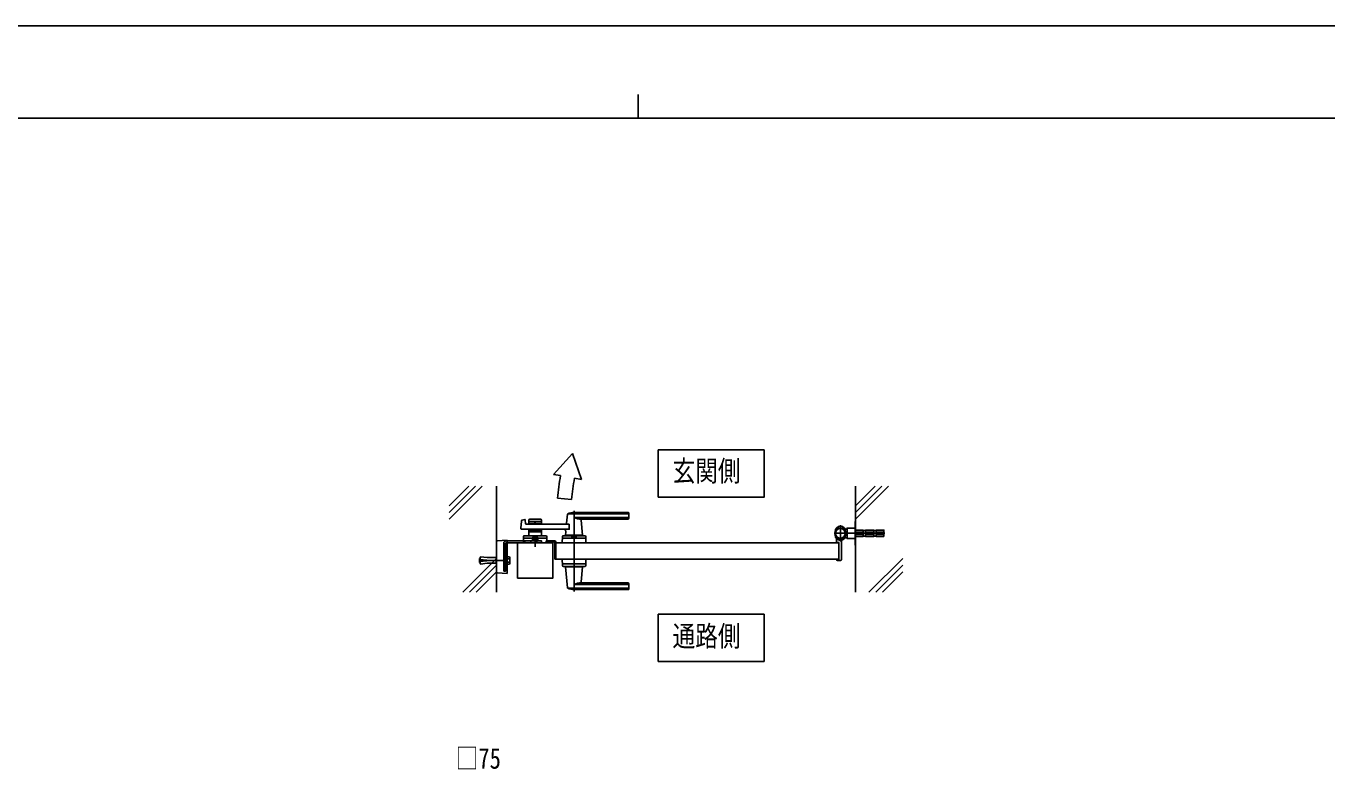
# Model space of a CAD drawing. Units: millimetres, scale not verified. Extents: x -4205 to 4205, y -2970 to 2970.
# Drawn here: x -1301 to 1452, y 1385 to 2970 of the extents above; entities that cross this region are included whole.
import ezdxf
from ezdxf.enums import TextEntityAlignment as Align

# ---------------------------------------------------------------- set-up
doc = ezdxf.new("R2010")
doc.units = ezdxf.units.MM
doc.header["$LTSCALE"] = 20
for name, color, linetype in [('0-2_USER1', 3, 'Continuous'), ('0-3_YKK_A1', 4, 'Continuous'), ('0-4_YKK_D', 6, 'Continuous'), ('0-5_YKK_ZWAK', 7, 'Continuous')]:
    doc.layers.add(name, color=color, linetype=linetype)
doc.styles.add('ＭＳ ゴシック', font='')
doc.styles.get('ＭＳ ゴシック').set_extended_font_data('MS Gothic')

msp = doc.modelspace()

# ---------------------------------------------------------------- linework, layer by layer
at = {"layer": '0-2_USER1'}
for points in [[(37.87, 1971.6), (37.87, 2071.6), (261.87, 2071.6), (261.87, 1971.6)], [(37.87, 1623.48), (37.87, 1723.48), (261.87, 1723.48), (261.87, 1623.48)]]:
    msp.add_lwpolyline(points, close=True, dxfattribs=at)
at = {"layer": '0-3_YKK_A1'}
for p, q in [((-143.63, 2064.23), (-183.85, 2019.71)), ((-143.63, 2064.23), (-124.77, 2009.3)), ((-169.51, 2017.19), (-183.85, 2019.71)), ((-124.77, 2009.3), (-139.54, 2011.9)), ((-404.98, 1953.6), (-363.58, 1995)), ((-404.98, 1939.46), (-349.44, 1995)), ((-404.98, 1925.32), (-335.3, 1995)), ((-304.98, 1770), (-304.98, 1995)), ((455.52, 1770), (455.52, 1995)), ((455.52, 1953.6), (496.92, 1995)), ((455.52, 1939.46), (511.06, 1995)), ((455.52, 1925.32), (525.2, 1995)), ((-145.98, 1966.32), (-175.81, 1969.5)), ((-154.53, 1935.39), (-156.23, 1916.31)), ((-25.48, 1935.98), (-154.27, 1935.98)), ((-140.48, 1943), (-140.48, 1772)), ((-25.48, 1939), (-140.48, 1939)), ((-25.48, 1928.33), (-140.48, 1928.33)), ((-24.48, 1927), (-24.48, 1938)), ((-253.31, 1905.66), (-252.09, 1921.07)), ((-250.58, 1922.85), (-245.16, 1924.2)), ((-243.92, 1923.28), (-243.53, 1915.45)), ((-150.92, 1914.5), (-242.53, 1914.5)), ((-236.48, 1923), (-236.48, 1914.5)), ((-209.48, 1920), (-236.48, 1920)), ((-236.48, 1903.5), (-236.48, 1890)), ((-234.48, 1925), (-211.48, 1925)), ((-225.4, 1916), (-234.48, 1916)), ((-225.4, 1902), (-234.48, 1902)), ((-223.34, 1917.65), (-224.69, 1916.29)), ((-223.34, 1900.35), (-224.69, 1901.71)), ((-222.63, 1917.65), (-221.28, 1916.29)), ((-222.63, 1900.35), (-221.28, 1901.71)), ((-211.48, 1916), (-220.57, 1916)), ((-211.48, 1902), (-220.57, 1902)), ((-209.48, 1923), (-209.48, 1914.5)), ((-209.48, 1903.5), (-209.48, 1890)), ((-26.48, 1925), (-125.5, 1925)), ((-125.31, 1922.81), (-122.51, 1891.32)), ((423.52, 1878), (423.52, 1912)), ((423.52, 1882), (423.52, 1908)), ((437.52, 1904), (435.01, 1904)), ((471.52, 1901.75), (455.52, 1901.75)), ((471.52, 1901.75), (471.52, 1888.25)), ((476.52, 1901), (471.52, 1901)), ((476.52, 1888.25), (476.52, 1901.75)), ((494.52, 1901.75), (476.52, 1901.75)), ((494.52, 1888.25), (494.52, 1901.75)), ((499.52, 1901), (494.52, 1901)), ((499.52, 1888.25), (499.52, 1901.75)), ((-304.98, 1813.38), (-304.98, 1877.11)), ((-303.1, 1879.11), (-282.51, 1880.37)), ((-289.48, 1815), (-289.48, 1874)), ((-281.98, 1879.87), (-281.98, 1878.37)), ((-281.98, 1878.37), (-281.98, 1812.12)), ((-247.54, 1888.07), (-247.98, 1875)), ((-197.98, 1875), (-247.98, 1875)), ((-245.71, 1885), (-228.75, 1885)), ((-200.41, 1890), (-245.55, 1890)), ((-244.48, 1875), (-244.48, 1879)), ((-209.48, 1898), (-236.48, 1898)), ((-236.48, 1890), (-209.48, 1890)), ((-231.98, 1875), (-231.98, 1879)), ((-216.73, 1880.6), (-229.23, 1880.6)), ((-229.23, 1880.6), (-229.23, 1879)), ((-216.73, 1879), (-229.23, 1879)), ((-227.98, 1885.8), (-228.75, 1885.35)), ((-228.56, 1880.6), (-228.56, 1881.8)), ((-227.98, 1885.8), (-217.98, 1885.8)), ((-227.48, 1887.2), (-227.48, 1890)), ((-227.48, 1887.2), (-218.48, 1887.2)), ((-225.87, 1881.8), (-225.87, 1885.35)), ((-222.98, 1887.31), (-222.98, 1866.37)), ((-220.09, 1881.8), (-220.09, 1885.35)), ((-219.48, 1875), (-219.48, 1879)), ((-217.98, 1885.8), (-217.21, 1885.35)), ((-217.41, 1880.6), (-217.41, 1881.8)), ((-217.21, 1881.8), (-217.21, 1885.35)), ((-217.21, 1885), (-200.25, 1885)), ((-216.73, 1880.6), (-216.73, 1879)), ((-199.48, 1877), (-199.48, 1879)), ((-198.11, 1879), (-199.48, 1879)), ((-199.48, 1877), (-199.48, 1874.6)), ((-198.05, 1877), (-199.48, 1877)), ((-189.48, 1876.6), (-199.48, 1876.6)), ((-189.48, 1874.6), (-199.48, 1874.6)), ((-198.42, 1888.07), (-197.98, 1875)), ((-181.48, 1879), (-198.11, 1879)), ((-181.48, 1877), (-198.05, 1877)), ((-189.48, 1874.6), (-189.48, 1877)), ((-181.48, 1877), (-181.48, 1840)), ((-179.48, 1877), (-179.48, 1840)), ((-179.48, 1875), (-179.48, 1840)), ((-165.04, 1888.07), (-165.48, 1875)), ((-115.48, 1875), (-165.48, 1875)), ((-117.75, 1885), (-163.21, 1885)), ((-117.91, 1890), (-163.05, 1890)), ((-122.48, 1890.99), (-158.48, 1890.99)), ((-158.48, 1890), (-158.48, 1890.99)), ((-157.85, 1898.05), (-158.45, 1891.32)), ((-122.81, 1890.99), (-158.15, 1890.99)), ((-155.48, 1890.99), (-157.65, 1890.99)), ((-145.23, 1875), (-135.73, 1875)), ((-144.98, 1887.2), (-144.98, 1890)), ((-122.81, 1890.99), (-125.48, 1890.99)), ((-122.48, 1890), (-122.48, 1890.99)), ((-115.92, 1888.07), (-115.48, 1875)), ((410.52, 1895), (436.52, 1895)), ((517.52, 1895), (410.52, 1895)), ((412.52, 1891), (412.52, 1899)), ((415.52, 1875.8), (415.52, 1884.84)), ((420.22, 1875.3), (416.02, 1875.3)), ((420.52, 1875), (420.52, 1840)), ((425.52, 1880.06), (425.52, 1839.5)), ((434.52, 1891), (434.52, 1899)), ((437.52, 1886), (435.01, 1886)), ((471.52, 1897.55), (455.52, 1897.55)), ((455.52, 1892.45), (471.52, 1892.45)), ((455.52, 1888.25), (471.52, 1888.25)), ((471.52, 1889), (476.52, 1889)), ((494.52, 1897.55), (476.52, 1897.55)), ((476.52, 1892.45), (494.52, 1892.45)), ((476.52, 1888.25), (494.52, 1888.25)), ((494.52, 1889), (499.52, 1889)), ((515.52, 1897.55), (499.52, 1897.55)), ((499.52, 1892.45), (515.52, 1892.45)), ((499.52, 1888.25), (515.52, 1888.25)), ((-339.87, 1839.81), (-339.27, 1844.75)), ((-339.37, 1839.75), (-338.71, 1845.19)), ((-339.27, 1844.75), (-338.71, 1845.19)), ((-289.48, 1850), (-285.48, 1850)), ((-283.88, 1844.75), (-281.88, 1844.75)), ((-281.88, 1845.01), (-276.96, 1845.01)), ((-276.38, 1844), (-276.96, 1845.01)), ((-179.98, 1869.75), (-181.48, 1871.25)), ((-179.98, 1849.75), (-181.48, 1851.25)), ((-179.98, 1869.75), (-179.98, 1865.25)), ((-179.48, 1869.75), (-179.98, 1869.75)), ((-179.48, 1849.75), (-179.98, 1849.75)), ((-179.98, 1845.25), (-179.98, 1849.75)), ((-376.45, 1770), (-304.98, 1841.47)), ((-362.31, 1770), (-304.98, 1827.33)), ((-289.88, 1837.5), (-342.29, 1837.5)), ((-339.98, 1842), (-340.48, 1841.5)), ((-340.48, 1841.5), (-340.48, 1833.5)), ((-340.48, 1833.5), (-339.98, 1833)), ((-339.98, 1842), (-339.98, 1833)), ((-339.98, 1842), (-339.61, 1841.96)), ((-339.98, 1833), (-339.61, 1833.04)), ((-324.98, 1838), (-339.87, 1839.81)), ((-324.98, 1837), (-339.87, 1835.19)), ((-339.87, 1835.19), (-339.27, 1830.25)), ((-339.37, 1835.25), (-338.71, 1829.81)), ((-339.27, 1830.25), (-338.71, 1829.81)), ((-338.71, 1829.79), (-324.65, 1831.5)), ((-324.98, 1837), (-324.98, 1838)), ((-324.65, 1831.5), (-305.48, 1831.5)), ((-305.48, 1843.5), (-305.48, 1831.5)), ((-304.98, 1843), (-305.48, 1843.5)), ((-304.98, 1832), (-305.48, 1831.5)), ((-304.98, 1832), (-304.98, 1843)), ((-289.48, 1825), (-285.48, 1825)), ((-281.88, 1830.25), (-283.88, 1830.25)), ((-281.88, 1841.25), (-276.96, 1841.25)), ((-281.88, 1833.75), (-276.96, 1833.75)), ((-276.38, 1831), (-276.96, 1829.99)), ((-276.38, 1831), (-276.38, 1844)), ((-179.48, 1840), (-181.48, 1840)), ((-179.48, 1840), (420.52, 1840)), ((-165.04, 1826.93), (-165.48, 1840)), ((-115.48, 1840), (-165.48, 1840)), ((-117.75, 1830), (-163.21, 1830)), ((-117.91, 1825), (-163.05, 1825)), ((-158.48, 1825), (-158.48, 1824)), ((-122.48, 1824), (-158.48, 1824)), ((-154.53, 1779.6), (-158.45, 1823.67)), ((-125.31, 1792.18), (-122.5, 1823.67)), ((-122.48, 1825), (-122.48, 1824)), ((-115.92, 1826.93), (-115.48, 1840)), ((415.52, 1839.2), (415.52, 1838.5)), ((420.22, 1839.7), (416.02, 1839.7)), ((423.52, 1837.5), (416.52, 1837.5)), ((484.05, 1770), (555.52, 1841.47)), ((498.19, 1770), (555.52, 1827.33)), ((-348.17, 1770), (-304.98, 1813.19)), ((-282.51, 1810.12), (-303.1, 1811.38)), ((-281.98, 1812.12), (-281.98, 1810.62)), ((-26.48, 1790), (-125.5, 1790)), ((512.33, 1770), (555.52, 1813.19)), ((-25.48, 1779.02), (-154.27, 1779.02)), ((-25.48, 1786.67), (-140.48, 1786.67)), ((-25.48, 1776), (-140.48, 1776)), ((-24.48, 1788), (-24.48, 1777))]:
    msp.add_line(p, q, dxfattribs=at)
for points in [[(-150.92, 1914.5), (-150.92, 1903.5), (-251.31, 1903.5)], [(515.52, 1888.25), (515.52, 1901.75), (499.52, 1901.75)], [(-285.48, 1874), (-285.48, 1815), (-289.48, 1815)], [(-284.48, 1879), (-209.48, 1879), (-209.48, 1875), (-284.48, 1875)], [(-217.21, 1881.8), (-228.75, 1881.8), (-228.75, 1885.35)], [(-227.48, 1887.2), (-218.48, 1887.2), (-218.48, 1890)], [(-226.03, 1885.8), (-224.88, 1883.44), (-222.98, 1882.43)], [(-219.93, 1885.8), (-221.08, 1883.44), (-222.98, 1882.43)], [(-179.48, 1875), (420.52, 1875), (420.52, 1840)], [(-144.98, 1887.2), (-135.98, 1887.2), (-135.98, 1890)], [(-338.71, 1845.21), (-324.65, 1843.5), (-305.48, 1843.5)], [(-281.88, 1845.01), (-281.88, 1829.99), (-276.96, 1829.99)], [(-179.48, 1865.25), (-179.98, 1865.25), (-181.48, 1863.75)], [(-179.48, 1845.25), (-179.98, 1845.25), (-181.48, 1843.75)]]:
    msp.add_lwpolyline(points, dxfattribs=at)
for points in [[(454.52, 1884), (454.52, 1906), (437.52, 1906), (437.52, 1884)], [(455.52, 1870), (454.52, 1870), (454.52, 1920), (455.52, 1920)], [(-260.48, 1800), (-185.48, 1800), (-185.48, 1875), (-260.48, 1875)], [(-285.48, 1829), (-285.48, 1846), (-283.88, 1846), (-283.88, 1829)]]:
    msp.add_lwpolyline(points, close=True, dxfattribs=at)
for radius in [11.5, 10.35]:
    msp.add_circle((423.52, 1895), radius, dxfattribs=at)
for centre, radius, start, end in [((-8170.6, 3049.08), 8067.36, 352.30953, 352.65116), ((523.52, 1895), 673.28, 170.00114, 173.91932), ((-153.54, 1935.31), 1, 113.30607, 174.91858), ((-140.48, 1905), 34, 90, 113.30607), ((-126.69, 1954.98), 30, 242.63879, 272.27092), ((-25.48, 1938), 1, 0, 90), ((-25.48, 1934.98), 1, 0, 90), ((-25.48, 1929.33), 1, 270, 0), ((-251.31, 1905.5), 2, 175.49449, 270), ((-250.1, 1920.91), 2, 104.03624, 175.49449), ((-244.92, 1923.23), 1, 2.86241, 104.03624), ((-242.53, 1915.5), 1, 182.86241, 270), ((-234.48, 1923), 2, 90, 180), ((-234.48, 1918), 2, 180, 270), ((-234.48, 1900), 2, 90, 180), ((-225.4, 1917), 1, 270, 315), ((-225.4, 1901), 1, 45, 90), ((-222.98, 1917.29), 0.5, 45, 135), ((-222.98, 1900.71), 0.5, 225, 315), ((-220.57, 1917), 1, 225, 270), ((-220.57, 1901), 1, 90, 135), ((-211.48, 1923), 2, 0, 90), ((-211.48, 1918), 2, 270, 0), ((-211.48, 1900), 2, 0, 90), ((-162.83, 1898.49), 5, 354.91858, 90), ((-158.22, 1916.49), 2, 270, 354.91858), ((-123.32, 1923), 2, 90, 185.08142), ((-26.48, 1927), 2, 270, 0), ((423.52, 1895), 11.5, 295.10278, 218.01228), ((423.52, 1899), 11, 0, 180), ((435.01, 1907), 3, 214.8499, 270), ((-302.98, 1877.11), 2, 93.5, 180), ((-284.48, 1874), 5, 90, 180), ((-284.48, 1874), 1, 90, 180), ((-282.48, 1879.87), 0.5, 0, 93.5), ((-245.71, 1883), 2, 90, 178.09085), ((-245.55, 1888), 2, 90, 178.09085), ((-227.31, 1883.24), 2.56, 55.61575, 124.38425), ((-222.98, 1877.59), 10.61, 64.90378, 115.09622), ((-222.98, 1876.25), 9.55, 72.41205, 107.58795), ((-218.65, 1883.24), 2.56, 55.61575, 124.38425), ((-200.41, 1888), 2, 1.90915, 90), ((-200.25, 1883), 2, 1.90915, 90), ((-181.48, 1877), 2, 0, 90), ((-163.21, 1883), 2, 90, 178.09085), ((-163.05, 1888), 2, 90, 178.09085), ((-158.15, 1891.29), 0.3, 174.91858, 270), ((-140.48, 1877.59), 10.61, 64.90378, 115.09622), ((-122.81, 1891.29), 0.3, 270, 5.08142), ((-117.91, 1888), 2, 1.90915, 90), ((-117.75, 1883), 2, 1.90915, 90), ((423.52, 1891), 11, 180, 0), ((410.52, 1884.84), 5, 0, 38.01228), ((416.02, 1875.8), 0.5, 180, 270), ((420.22, 1875), 0.3, 0, 90), ((430.52, 1880.06), 5, 115.10278, 179.99998), ((435.01, 1883), 3, 90, 145.1501), ((-279.7, 1843.13), 3.32, 325.61575, 34.38425), ((-288.8, 1837.5), 12.42, 342.41205, 17.58795), ((-279.7, 1831.87), 3.32, 325.61575, 34.38425), ((-163.21, 1832), 2, 181.90915, 270), ((-163.05, 1827), 2, 181.90915, 270), ((-158.15, 1823.7), 0.3, 90, 185.08142), ((-122.8, 1823.7), 0.3, 354.91858, 90), ((-117.91, 1827), 2, 270, 358.09085), ((-117.75, 1832), 2, 270, 358.09085), ((416.02, 1839.2), 0.5, 90, 180), ((416.52, 1838.5), 1, 180, 270), ((420.22, 1840), 0.3, 270, 0), ((423.52, 1839.5), 2, 270, 0), ((-302.98, 1813.38), 2, 180, 266.5), ((-282.48, 1810.62), 0.5, 266.5, 0), ((-126.69, 1760.02), 30, 87.72908, 117.36121), ((-123.31, 1792), 2, 174.91858, 270), ((-26.48, 1788), 2, 0, 90), ((-153.53, 1779.69), 1, 185.08142, 246.69393), ((-140.48, 1810), 34, 246.69393, 270), ((-25.48, 1785.67), 1, 0, 90), ((-25.48, 1780.02), 1, 270, 0), ((-25.48, 1777), 1, 270, 0)]:
    msp.add_arc(centre, radius, start, end, dxfattribs=at)
at = {"layer": '0-5_YKK_ZWAK'}
for p, q in [((-4.98, 2825), (-4.98, 2775)), ((3895.02, 2775), (-3904.98, 2775))]:
    msp.add_line(p, q, dxfattribs=at)
msp.add_lwpolyline([(-4205, -2970), (4205, -2970), (4205, 2970), (-4205, 2970)], close=True, dxfattribs=at)

# ---------------------------------------------------------------- texts
at = {"layer": '0-2_USER1', "style": 'ＭＳ ゴシック', "width": 0.8}
for s, p in [('玄関側', (68, 1992)), ('通路側', (68, 1642))]:
    msp.add_text(s, height=43.99, dxfattribs=at).set_placement(p, align=Align.BOTTOM_LEFT)
at = {"layer": '0-4_YKK_D', "style": 'ＭＳ ゴシック', "width": 0.8}
msp.add_text('□75', height=43.99, dxfattribs=at).set_placement((-391.33, 1383), align=Align.BOTTOM_LEFT)

doc.saveas('drawing.dxf')
